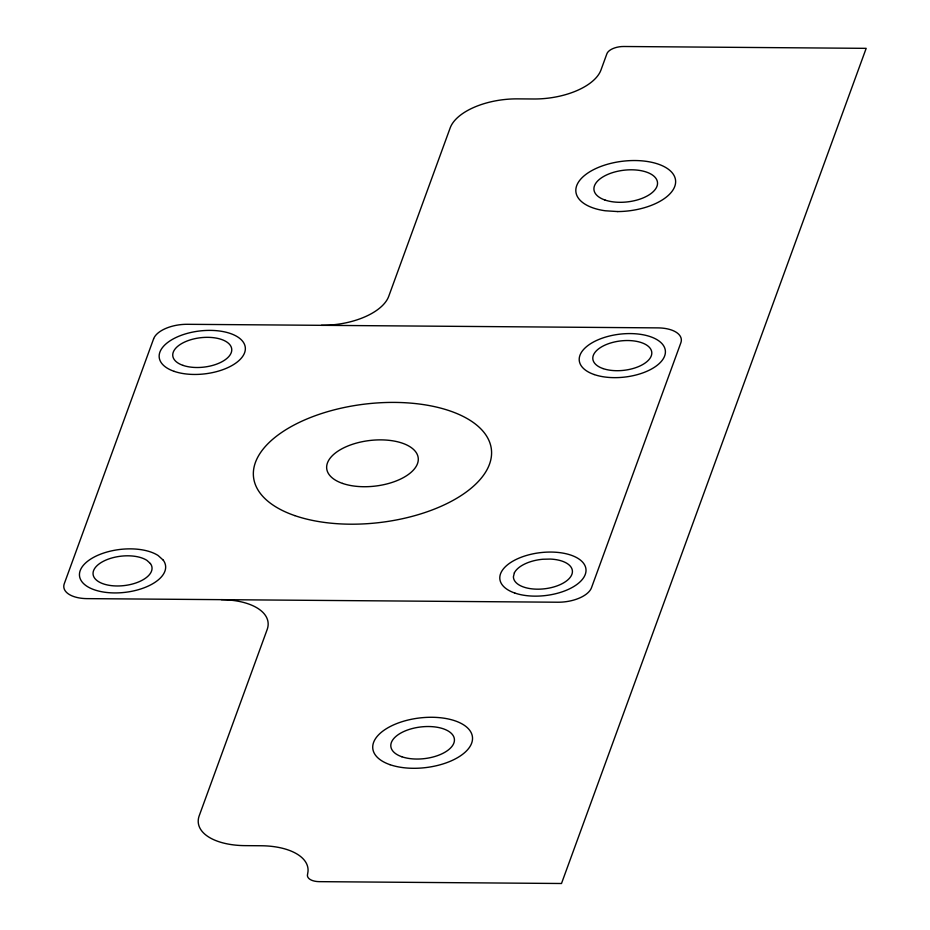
<?xml version="1.0" encoding="UTF-8"?>
<svg xmlns="http://www.w3.org/2000/svg" width="930" height="930" viewBox="0 0 930 930"><rect width="100%" height="100%" fill="white"/><g stroke="black" fill="none" stroke-linecap="round" stroke-linejoin="round"><path stroke-width="1.4" d="M321.373 325.326A57.927 28.877 -6.7 0 0 388.74 296.298L450.178 127.898A57.927 28.877 -6.7 0 1 517.533 98.871L533.622 98.987A57.927 28.877 -6.7 0 0 600.989 69.959L606.895 53.754A14.485 7.219 -6.7 0 1 623.739 46.5L866.179 48.348L561.499 883.5L319.06 881.652A14.927 7.44 -6.7 0 1 307.586 874.177L307.97 871.805A57.927 28.877 -6.7 0 0 261.179 845.754L245.102 845.637A57.927 28.877 -6.7 0 1 199.229 815.738L267.154 629.552A57.927 28.877 -6.7 0 0 221.294 599.664M514.36 572.857L513.407 576.798A29.655 14.787 -6.7 0 0 540.528 589.12A29.655 14.787 -6.7 0 0 572.008 574.031A29.655 14.787 -6.7 0 0 550.362 559.07L542.725 559.255A29.655 14.787 -6.7 0 0 514.36 572.857M153.613 338.811L64.286 583.691A28.97 14.438 -6.7 0 0 86.734 598.629L557.826 602.221A28.958 14.438 -6.7 0 0 591.503 587.714L680.841 342.833A28.958 14.438 -6.7 0 0 657.905 327.883L187.302 324.303A28.958 14.438 -6.7 0 0 153.613 338.811M617.741 211.563L605.256 210.773A50.162 25.005 -6.7 0 1 593.119 169.888A50.162 25.005 -6.7 0 1 673.75 174.991A50.162 25.005 -6.7 0 1 617.741 211.563M163.215 560.116L158.123 555.512A43.326 21.599 -6.7 0 0 85.455 563.103A43.326 21.599 -6.7 0 0 118.319 592.875A43.326 21.599 -6.7 0 0 163.215 560.116M150.381 563.522L146.894 560.36A29.655 14.787 -6.7 0 0 97.15 565.556A29.655 14.787 -6.7 0 0 119.656 585.935A29.655 14.787 -6.7 0 0 150.381 563.522M182.989 365.374A29.655 14.787 -6.7 0 0 231.245 352.633A29.655 14.787 -6.7 0 0 192.522 339.241A29.655 14.787 -6.7 0 0 182.989 365.374M603.058 368.582A29.655 14.787 -6.7 0 0 651.291 355.83A29.655 14.787 -6.7 0 0 612.556 342.449A29.655 14.787 -6.7 0 0 603.058 368.582M174.108 371.337A43.326 21.599 -6.7 0 0 244.602 352.737A43.326 21.599 -6.7 0 0 188.046 333.173A43.326 21.599 -6.7 0 0 174.108 371.337M594.189 374.546A43.326 21.599 -6.7 0 0 664.659 355.923A43.326 21.599 -6.7 0 0 608.057 336.381A43.326 21.599 -6.7 0 0 594.189 374.546M514.767 593.026A43.326 21.599 -6.7 0 0 585.261 574.426A43.326 21.599 -6.7 0 0 528.705 554.85A43.326 21.599 -6.7 0 0 514.767 593.026M342.554 483.414A46.058 22.959 -6.7 0 0 417.489 463.64A46.058 22.959 -6.7 0 0 357.353 442.843A46.058 22.959 -6.7 0 0 342.554 483.414M294.717 515.592A119.738 59.683 -6.7 0 0 489.494 464.198A119.738 59.683 -6.7 0 0 333.196 410.118A119.738 59.683 -6.7 0 0 294.717 515.592M401.853 756.753A31.98 15.938 -6.7 0 0 453.875 743.024A31.98 15.938 -6.7 0 0 412.13 728.585A31.98 15.938 -6.7 0 0 401.853 756.753M604.965 200.02A31.98 15.938 -6.7 0 0 656.975 186.291A31.98 15.938 -6.7 0 0 615.242 171.852A31.98 15.938 -6.7 0 0 604.965 200.02M390.042 764.692A50.162 25.005 -6.7 0 0 471.65 743.163A50.162 25.005 -6.7 0 0 406.166 720.506A50.162 25.005 -6.7 0 0 390.042 764.692"/></g></svg>
